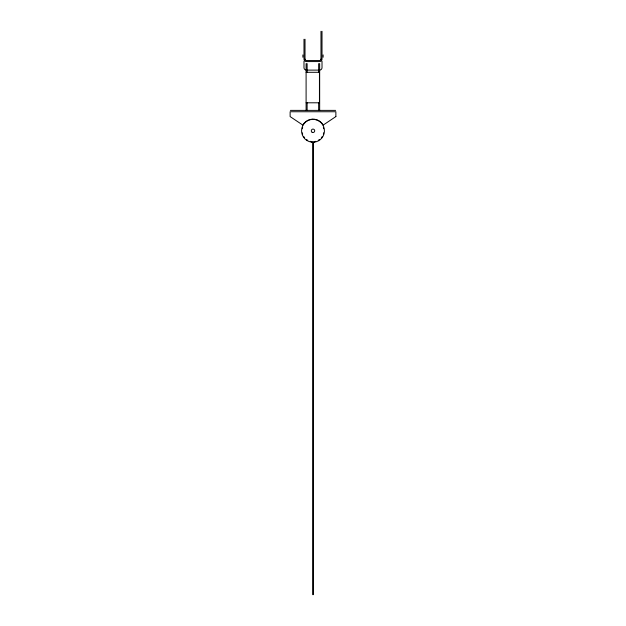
<?xml version="1.0" encoding="UTF-8"?>
<svg xmlns="http://www.w3.org/2000/svg" width="626" height="626" viewBox="0 0 626 626"><rect width="100%" height="100%" fill="white"/><g stroke="black" fill="none" stroke-linecap="round" stroke-linejoin="round"><path stroke-width="0.94" d="M311.435 119.48L314.565 119.48M314.565 142.133L311.435 142.133M312.523 119.378L313 119.37M307.382 70.112L318.618 70.112M306.098 72.303L319.44 72.303L319.44 102.797L306.098 102.797M290.378 110.379L335.622 110.379M313.916 119.409L314.487 119.464M312.084 142.204L311.513 142.141M323.118 54.908L323.118 57.24M322.014 31.3L322.014 59.126A2.457 2.441 0 0 1 319.557 61.575L306.443 61.575A2.457 2.441 0 0 1 303.993 59.126L303.986 39.25M322.014 61.262L322.014 67.663A2.457 2.441 0 0 1 319.557 70.112M320.981 31.3L320.981 59.431M319.667 110.379L319.667 63.688L318.642 63.688L318.642 72.444M318.642 102.601L318.642 110.379M313.274 142.196L313.274 594.7M312.797 142.196L312.797 594.7M307.123 72.444L307.123 63.688L306.098 63.688L306.098 110.379M307.123 102.601L307.123 110.379M305.019 39.25L305.019 59.431M303.986 61.262L303.986 67.663A2.457 2.441 0 0 0 306.443 70.112M302.882 54.908L302.882 57.24M305.011 59.126A1.432 1.424 0 0 0 306.443 60.55L319.557 60.55A1.432 1.424 0 0 0 320.989 59.126M323.673 132.837A10.869 10.869 0 0 1 323.337 134.16M322.171 136.624A10.869 10.869 0 0 1 321.373 137.728M319.385 139.598A10.869 10.869 0 0 1 318.235 140.326M315.7 141.327A10.869 10.869 0 0 1 314.369 141.586M311.631 141.586A10.869 10.869 0 0 1 310.3 141.327M307.765 140.326A10.869 10.869 0 0 1 306.615 139.598M304.627 137.728A10.869 10.869 0 0 1 303.829 136.624M302.663 134.16A10.869 10.869 0 0 1 302.327 132.837M302.327 128.768A10.869 10.869 0 0 1 302.663 127.446M323.337 127.446A10.869 10.869 0 0 1 323.673 128.768M335.872 116.585L323.18 125.09A11.675 11.675 0 0 0 302.82 125.09L290.128 116.585L290.128 111.749L335.872 111.749L335.872 116.585M312.139 132.289A1.722 1.722 0 0 0 314.721 130.803A1.722 1.722 0 0 0 312.139 129.316A1.722 1.722 0 0 0 312.139 132.289M306.67 140.326A11.432 11.432 0 0 0 324.409 131.523A11.432 11.432 0 0 0 307.914 120.56A11.432 11.432 0 0 0 306.67 140.326"/></g></svg>
